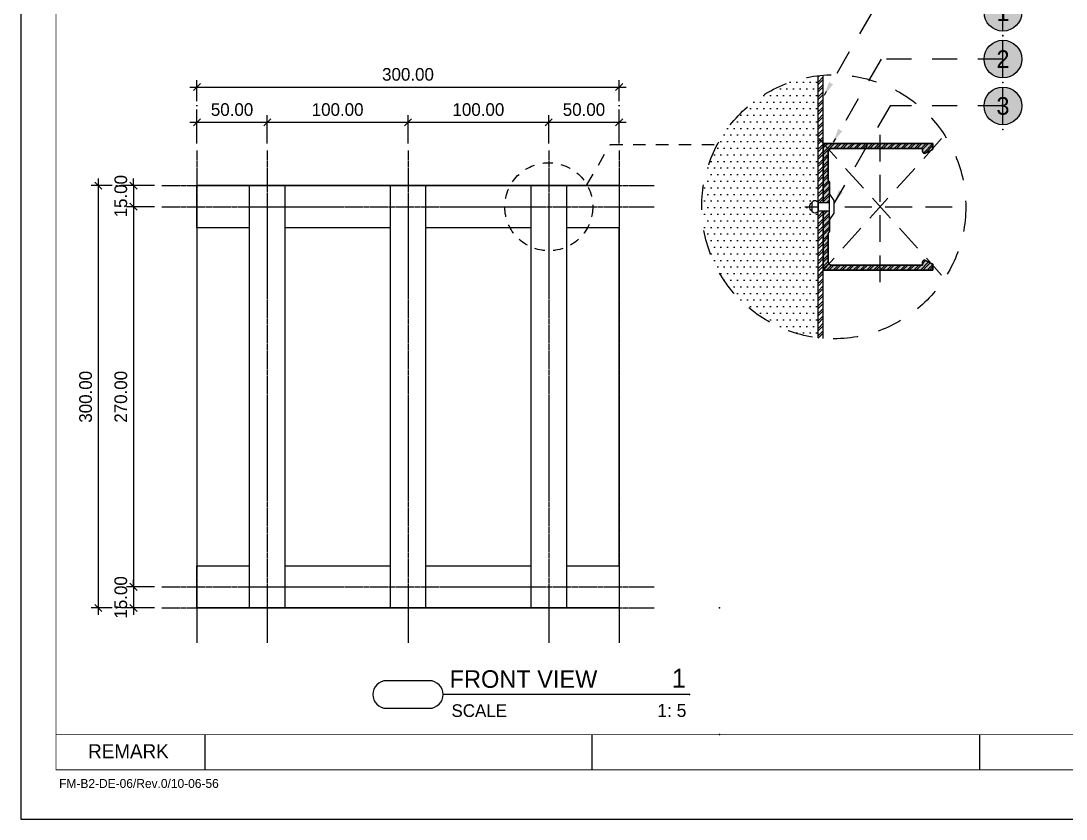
# Model space of a CAD drawing. Header units: millimetres. Extents: x -244126 to 368105, y -173968 to 259060.
# Drawn here: x -2614 to -1872, y 36859 to 37426 of the extents above; entities that cross this region are included whole.
import ezdxf
from ezdxf.enums import TextEntityAlignment as Align

# ---------------------------------------------------------------- set-up
doc = ezdxf.new("R2010")
doc.units = ezdxf.units.MM
doc.header["$MEASUREMENT"] = 0
for name, pattern in [('005_GG_TA_LINE', [13.75, 5, -1.25, 1.25, -1.25, 5]), ('ACAD_ISO04W100', [30, 24, -3, 0, -3]), ('BORDER2', [22.225, 6.35, -3.175, 6.35, -3.175, 0, -3.175]), ('CENTER', [2, 1.25, -0.25, 0.25, -0.25]), ('HIDDEN', [9.525, 6.35, -3.175]), ('TA_GL_000.00010', [0.000275, 0.0001, -2.5e-05, 2.5e-05, -2.5e-05, 0.0001]), ('TA_HL_001.00', [6.5, 3.55, -2.95]), ('TA_HL_002.00', [13, 7.1, -5.9]), ('TA_HL_003.00000', [19.5, 10.65, -8.85]), ('TA_HL_005.00000', [32.5, 17.75, -14.75])]:
    doc.linetypes.add(name, pattern=pattern)
for name, color, linetype in [('000 - D I M', 6, 'Continuous'), ('000 - GRID', 8, 'CENTER'), ('000 - H A T C H', 8, 'Continuous'), ('000 - H I D D E N', 7, 'Continuous'), ('000 - L I N E 0.1', 1, 'Continuous'), ('000 - SYMBOL CON', 1, 'Continuous'), ('000 - T E X T', 4, 'Continuous'), ('000 - TITLEBLOCK', 4, 'Continuous'), ('000 - WIPEOUT', 250, 'Continuous'), ('001 - ASCESSORIES', 1, 'Continuous'), ('002 - STRUCTURAL STEEL', 4, 'Continuous'), ('A04_TUBE SERIES', 7, 'Continuous')]:
    doc.layers.add(name, color=color, linetype=linetype)
doc.styles.add('BROWALLIA', font='BrowalliaUPC.ttf')
doc.styles.add('century gothic111111', font='CordiaUPC.ttf')
doc.styles.add('Cetury Gothic', font='GOTHIC.TTF')
doc.styles.add('CORDIA', font='cordia.shx')
doc.styles.add('MtXpl_BrowalliaUPC', font='BrowalliaUPC.ttf')
doc.styles.add('TA', font='Cordia New.ttf', dxfattribs={"height": 4.5})
doc.dimstyles.new('DIM E-E', dxfattribs={"dimscale": 2, "dimtxt": 0.18, "dimasz": 0.1, "dimexe": 0.1, "dimexo": 0.1, "dimgap": 0.09, "dimtad": 1, "dimtoh": 1, "dimzin": 0, "dimdsep": 46, "dimtxsty": 'CORDIA', "dimblk": 'OBLIQUE', "dimcen": 0.1, "dimdle": 0.1, "dimclrd": 40, "dimclre": 140, "dimclrt": 3, "dimadec": 0, "dimazin": 0, "dimtfac": 1, "dimtix": 1, "dimtmove": 2, "dimatfit": 3, "dimfxl": 1, "dimtolj": 1, "dimtzin": 0, "dimarcsym": 0})

# ---------------------------------------------------------------- blocks, each defined once
blk = doc.blocks.new('*U548')
at = {"color": 3}
blk.add_point((0, -300), dxfattribs=at)
at = {"layer": '000 - GRID', "color": 0, "linetype": 'ByBlock'}
blk.add_line((0, 25), (0, -325), dxfattribs=at)
at = {"layer": '000 - GRID', "color": 0}
blk.add_point((0, 0), dxfattribs=at)
at = {"style": 'TA', "flags": 1}
blk.add_attdef('LOCATION', (6, 6), '', height=4.5, dxfattribs=at)
blk = doc.blocks.new('*U746')
at = {"color": 0}
blk.add_wipeout([(-150, 15), (150, 15), (150, -15), (-150, -15)], dxfattribs=at).dxf.layer = '000 - WIPEOUT'
at = {"layer": '002 - STRUCTURAL STEEL', "color": 0, "linetype": 'ByBlock'}
blk.add_lwpolyline([(-150, 15), (150, 15), (150, -15), (-150, -15)], close=True, dxfattribs=at)
blk = doc.blocks.new('*U970')
at = {"color": 0}
blk.add_wipeout([(-12.5, 300), (12.5, 300), (12.5, 0), (-12.5, 0)], dxfattribs=at).dxf.layer = '000 - WIPEOUT'
at = {"layer": '002 - STRUCTURAL STEEL', "color": 0, "linetype": 'ByBlock'}
blk.add_lwpolyline([(-12.5, 300), (12.5, 300), (12.5, 0), (-12.5, 0)], close=True, dxfattribs=at)
blk = doc.blocks.new('_Oblique')
at = {"color": 0, "linetype": 'ByBlock', "lineweight": -2}
blk.add_line((-0.5, -0.5), (0.5, 0.5), dxfattribs=at)
blk = doc.blocks.new('*D1975')
at = {"layer": '000 - D I M', "color": 140, "linetype": 'ACAD_ISO04W100', "lineweight": -2, "transparency": 16777216}
for p, q in [((-2489.08, 37339.28), (-2489.08, 37359.28)), ((-2439.08, 37339.28), (-2439.08, 37359.28))]:
    blk.add_line(p, q, dxfattribs=at)
at = {"layer": '000 - D I M', "color": 40, "lineweight": -2, "transparency": 16777216}
blk.add_line((-2494.08, 37354.28), (-2434.08, 37354.28), dxfattribs=at)
at = {"layer": 'Defpoints', "color": 0, "transparency": 16777216}
for p in [(-2439.08, 37354.28), (-2489.08, 37334.28), (-2439.08, 37334.28)]:
    blk.add_point(p, dxfattribs=at)
at = {"layer": '000 - D I M', "color": 40, "lineweight": -2, "transparency": 16777216, "xscale": 5, "yscale": 5, "zscale": 5, "rotation": 180}
blk.add_blockref('_Oblique', (-2489.08, 37354.28), dxfattribs=at)
at = {"layer": '000 - D I M', "color": 40, "lineweight": -2, "transparency": 16777216, "xscale": 5, "yscale": 5, "zscale": 5}
blk.add_blockref('_Oblique', (-2439.08, 37354.28), dxfattribs=at)
at = {"layer": '000 - D I M', "color": 3, "transparency": 16777216, "insert": (-2464.08, 37363.28), "char_height": 9, "attachment_point": 5, "style": 'CORDIA'}
blk.add_mtext('\\A1;50.00', dxfattribs=at)
blk = doc.blocks.new('*D1976')
at = {"layer": '000 - D I M', "color": 140, "linetype": 'ACAD_ISO04W100', "lineweight": -2, "transparency": 16777216}
for p, q in [((-2439.08, 37339.28), (-2439.08, 37359.28)), ((-2339.08, 37339.28), (-2339.08, 37359.28))]:
    blk.add_line(p, q, dxfattribs=at)
at = {"layer": '000 - D I M', "color": 40, "lineweight": -2, "transparency": 16777216}
blk.add_line((-2444.08, 37354.28), (-2334.08, 37354.28), dxfattribs=at)
at = {"layer": 'Defpoints', "color": 0, "transparency": 16777216}
for p in [(-2339.08, 37354.28), (-2439.08, 37334.28), (-2339.08, 37334.28)]:
    blk.add_point(p, dxfattribs=at)
at = {"layer": '000 - D I M', "color": 40, "lineweight": -2, "transparency": 16777216, "xscale": 5, "yscale": 5, "zscale": 5, "rotation": 180}
blk.add_blockref('_Oblique', (-2439.08, 37354.28), dxfattribs=at)
at = {"layer": '000 - D I M', "color": 40, "lineweight": -2, "transparency": 16777216, "xscale": 5, "yscale": 5, "zscale": 5}
blk.add_blockref('_Oblique', (-2339.08, 37354.28), dxfattribs=at)
at = {"layer": '000 - D I M', "color": 3, "transparency": 16777216, "insert": (-2389.08, 37363.28), "char_height": 9, "attachment_point": 5, "style": 'CORDIA'}
blk.add_mtext('\\A1;100.00', dxfattribs=at)
blk = doc.blocks.new('*D1977')
at = {"layer": '000 - D I M', "color": 140, "linetype": 'ACAD_ISO04W100', "lineweight": -2, "transparency": 16777216}
for p, q in [((-2339.08, 37339.28), (-2339.08, 37359.28)), ((-2239.08, 37339.28), (-2239.08, 37359.28))]:
    blk.add_line(p, q, dxfattribs=at)
at = {"layer": '000 - D I M', "color": 40, "lineweight": -2, "transparency": 16777216}
blk.add_line((-2344.08, 37354.28), (-2234.08, 37354.28), dxfattribs=at)
at = {"layer": 'Defpoints', "color": 0, "transparency": 16777216}
for p in [(-2239.08, 37354.28), (-2339.08, 37334.28), (-2239.08, 37334.28)]:
    blk.add_point(p, dxfattribs=at)
at = {"layer": '000 - D I M', "color": 40, "lineweight": -2, "transparency": 16777216, "xscale": 5, "yscale": 5, "zscale": 5, "rotation": 180}
blk.add_blockref('_Oblique', (-2339.08, 37354.28), dxfattribs=at)
at = {"layer": '000 - D I M', "color": 40, "lineweight": -2, "transparency": 16777216, "xscale": 5, "yscale": 5, "zscale": 5}
blk.add_blockref('_Oblique', (-2239.08, 37354.28), dxfattribs=at)
at = {"layer": '000 - D I M', "color": 3, "transparency": 16777216, "insert": (-2289.08, 37363.28), "char_height": 9, "attachment_point": 5, "style": 'CORDIA'}
blk.add_mtext('\\A1;100.00', dxfattribs=at)
blk = doc.blocks.new('*D1978')
at = {"layer": '000 - D I M', "color": 140, "linetype": 'ACAD_ISO04W100', "lineweight": -2, "transparency": 16777216}
for p, q in [((-2239.08, 37339.28), (-2239.08, 37359.28)), ((-2189.08, 37339.28), (-2189.08, 37359.28))]:
    blk.add_line(p, q, dxfattribs=at)
at = {"layer": '000 - D I M', "color": 40, "lineweight": -2, "transparency": 16777216}
blk.add_line((-2244.08, 37354.28), (-2184.08, 37354.28), dxfattribs=at)
at = {"layer": 'Defpoints', "color": 0, "transparency": 16777216}
for p in [(-2189.08, 37354.28), (-2239.08, 37334.28), (-2189.08, 37334.28)]:
    blk.add_point(p, dxfattribs=at)
at = {"layer": '000 - D I M', "color": 40, "lineweight": -2, "transparency": 16777216, "xscale": 5, "yscale": 5, "zscale": 5, "rotation": 180}
blk.add_blockref('_Oblique', (-2239.08, 37354.28), dxfattribs=at)
at = {"layer": '000 - D I M', "color": 40, "lineweight": -2, "transparency": 16777216, "xscale": 5, "yscale": 5, "zscale": 5}
blk.add_blockref('_Oblique', (-2189.08, 37354.28), dxfattribs=at)
at = {"layer": '000 - D I M', "color": 3, "transparency": 16777216, "insert": (-2214.08, 37363.28), "char_height": 9, "attachment_point": 5, "style": 'CORDIA'}
blk.add_mtext('\\A1;50.00', dxfattribs=at)
blk = doc.blocks.new('*D1979')
at = {"layer": '000 - D I M', "color": 40, "lineweight": -2, "transparency": 16777216}
for p, q in [((-2534.08, 37309.28), (-2534.08, 37314.28)), ((-2534.08, 37309.28), (-2534.08, 37294.28)), ((-2534.08, 37294.28), (-2534.08, 37289.28))]:
    blk.add_line(p, q, dxfattribs=at)
at = {"layer": '000 - D I M', "color": 140, "linetype": 'ACAD_ISO04W100', "lineweight": -2, "transparency": 16777216}
for p, q in [((-2519.08, 37309.28), (-2539.08, 37309.28)), ((-2519.08, 37294.28), (-2539.08, 37294.28))]:
    blk.add_line(p, q, dxfattribs=at)
at = {"layer": 'Defpoints', "color": 0, "transparency": 16777216}
for p in [(-2514.08, 37309.28), (-2534.08, 37294.28), (-2514.08, 37294.28)]:
    blk.add_point(p, dxfattribs=at)
at = {"layer": '000 - D I M', "color": 40, "lineweight": -2, "transparency": 16777216, "xscale": 5, "yscale": 5, "zscale": 5}
for p, rotation in [((-2534.08, 37309.28), 270), ((-2534.08, 37294.28), 90)]:
    blk.add_blockref('_Oblique', p, dxfattribs=dict(at, rotation=rotation))
at = {"layer": '000 - D I M', "color": 3, "transparency": 16777216, "insert": (-2543.08, 37301.78), "char_height": 9, "attachment_point": 5, "rotation": 90, "style": 'CORDIA'}
blk.add_mtext('\\A1;15.00', dxfattribs=at)
blk = doc.blocks.new('*D1980')
at = {"layer": '000 - D I M', "color": 40, "lineweight": -2, "transparency": 16777216}
blk.add_line((-2534.08, 37299.28), (-2534.08, 37019.28), dxfattribs=at)
at = {"layer": '000 - D I M', "color": 140, "linetype": 'ACAD_ISO04W100', "lineweight": -2, "transparency": 16777216}
for p, q in [((-2519.08, 37294.28), (-2539.08, 37294.28)), ((-2519.08, 37024.28), (-2539.08, 37024.28))]:
    blk.add_line(p, q, dxfattribs=at)
at = {"layer": 'Defpoints', "color": 0, "transparency": 16777216}
for p in [(-2514.08, 37294.28), (-2534.08, 37024.28), (-2514.08, 37024.28)]:
    blk.add_point(p, dxfattribs=at)
at = {"layer": '000 - D I M', "color": 40, "lineweight": -2, "transparency": 16777216, "xscale": 5, "yscale": 5, "zscale": 5}
for p, rotation in [((-2534.08, 37294.28), 90), ((-2534.08, 37024.28), 270)]:
    blk.add_blockref('_Oblique', p, dxfattribs=dict(at, rotation=rotation))
at = {"layer": '000 - D I M', "color": 3, "transparency": 16777216, "insert": (-2543.08, 37159.28), "char_height": 9, "attachment_point": 5, "rotation": 90, "style": 'CORDIA'}
blk.add_mtext('\\A1;270.00', dxfattribs=at)
blk = doc.blocks.new('*D1981')
at = {"layer": '000 - D I M', "color": 40, "lineweight": -2, "transparency": 16777216}
for p, q in [((-2534.08, 37024.28), (-2534.08, 37029.28)), ((-2534.08, 37024.28), (-2534.08, 37009.28)), ((-2534.08, 37009.28), (-2534.08, 37004.28))]:
    blk.add_line(p, q, dxfattribs=at)
at = {"layer": '000 - D I M', "color": 140, "linetype": 'ACAD_ISO04W100', "lineweight": -2, "transparency": 16777216}
for p, q in [((-2519.08, 37024.28), (-2539.08, 37024.28)), ((-2519.08, 37009.28), (-2539.08, 37009.28))]:
    blk.add_line(p, q, dxfattribs=at)
at = {"layer": 'Defpoints', "color": 0, "transparency": 16777216}
for p in [(-2514.08, 37024.28), (-2534.08, 37009.28), (-2514.08, 37009.28)]:
    blk.add_point(p, dxfattribs=at)
at = {"layer": '000 - D I M', "color": 40, "lineweight": -2, "transparency": 16777216, "xscale": 5, "yscale": 5, "zscale": 5}
for p, rotation in [((-2534.08, 37024.28), 270), ((-2534.08, 37009.28), 90)]:
    blk.add_blockref('_Oblique', p, dxfattribs=dict(at, rotation=rotation))
at = {"layer": '000 - D I M', "color": 3, "transparency": 16777216, "insert": (-2543.08, 37016.78), "char_height": 9, "attachment_point": 5, "rotation": 90, "style": 'CORDIA'}
blk.add_mtext('\\A1;15.00', dxfattribs=at)
blk = doc.blocks.new('*D1982')
at = {"layer": '000 - D I M', "color": 40, "lineweight": -2, "transparency": 16777216}
blk.add_line((-2494.08, 37379.28), (-2184.08, 37379.28), dxfattribs=at)
at = {"layer": '000 - D I M', "color": 140, "linetype": 'ACAD_ISO04W100', "lineweight": -2, "transparency": 16777216}
for p, q in [((-2489.08, 37339.28), (-2489.08, 37384.28)), ((-2189.08, 37339.28), (-2189.08, 37384.28))]:
    blk.add_line(p, q, dxfattribs=at)
at = {"layer": 'Defpoints', "color": 0, "transparency": 16777216}
for p in [(-2189.08, 37379.28), (-2489.08, 37334.28), (-2189.08, 37334.28)]:
    blk.add_point(p, dxfattribs=at)
at = {"layer": '000 - D I M', "color": 40, "lineweight": -2, "transparency": 16777216, "xscale": 5, "yscale": 5, "zscale": 5, "rotation": 180}
blk.add_blockref('_Oblique', (-2489.08, 37379.28), dxfattribs=at)
at = {"layer": '000 - D I M', "color": 40, "lineweight": -2, "transparency": 16777216, "xscale": 5, "yscale": 5, "zscale": 5}
blk.add_blockref('_Oblique', (-2189.08, 37379.28), dxfattribs=at)
at = {"layer": '000 - D I M', "color": 3, "transparency": 16777216, "insert": (-2339.08, 37388.28), "char_height": 9, "attachment_point": 5, "style": 'CORDIA'}
blk.add_mtext('\\A1;300.00', dxfattribs=at)
blk = doc.blocks.new('*D1983')
at = {"layer": '000 - D I M', "color": 40, "lineweight": -2, "transparency": 16777216}
blk.add_line((-2559.08, 37314.28), (-2559.08, 37004.28), dxfattribs=at)
at = {"layer": '000 - D I M', "color": 140, "linetype": 'ACAD_ISO04W100', "lineweight": -2, "transparency": 16777216}
for p, q in [((-2519.08, 37309.28), (-2564.08, 37309.28)), ((-2519.08, 37009.28), (-2564.08, 37009.28))]:
    blk.add_line(p, q, dxfattribs=at)
at = {"layer": 'Defpoints', "color": 0, "transparency": 16777216}
for p in [(-2514.08, 37309.28), (-2559.08, 37009.28), (-2514.08, 37009.28)]:
    blk.add_point(p, dxfattribs=at)
at = {"layer": '000 - D I M', "color": 40, "lineweight": -2, "transparency": 16777216, "xscale": 5, "yscale": 5, "zscale": 5}
for p, rotation in [((-2559.08, 37309.28), 90), ((-2559.08, 37009.28), 270)]:
    blk.add_blockref('_Oblique', p, dxfattribs=dict(at, rotation=rotation))
at = {"layer": '000 - D I M', "color": 3, "transparency": 16777216, "insert": (-2568.08, 37159.28), "char_height": 9, "attachment_point": 5, "rotation": 90, "style": 'CORDIA'}
blk.add_mtext('\\A1;300.00', dxfattribs=at)
blk = doc.blocks.new('A$Cfd196da9')
at = {"color": 0, "linetype": 'ByBlock', "const_width": 0.1}
blk.add_lwpolyline([(-143.5, -98), (96.5, -98), (96.5, 99), (-143.5, 99)], close=True, dxfattribs=at)
blk = doc.blocks.new('*U1674')
at = {"linetype": '005_GG_TA_LINE'}
blk.add_point((125, 150), dxfattribs=at)
at = {"layer": '000 - L I N E 0.1', "color": 21, "linetype": 'Continuous'}
blk.add_lwpolyline([(0, 35.6), (0, 0), (35.6, 0)], dxfattribs=at)
at = {"layer": '000 - T E X T', "color": 3}
for p, q in [((130.74, 60), (130.74, 35)), ((405.94, 35), (405.94, 60)), ((681.14, 35), (681.14, 60))]:
    blk.add_line(p, q, dxfattribs=at)
at = {"layer": '000 - T E X T', "color": 3, "const_width": 0.5}
blk.add_lwpolyline([(25, 60), (1225, 60)], dxfattribs=at)
at = {"layer": '000 - TITLEBLOCK', "color": 250}
blk.add_lwpolyline([(0, 0), (1485, 0), (1485, 1050), (0, 1050)], close=True, dxfattribs=at)
at = {"layer": '000 - T E X T', "color": 3, "xscale": 5, "yscale": 5, "zscale": 5}
blk.add_blockref('A$Cfd196da9', (742.5, 525), dxfattribs=at)
at = {"color": 4, "insert": (47.79, 53.2), "char_height": 10, "width": 570.6175, "attachment_point": 1, "style": 'BROWALLIA'}
blk.add_mtext('{\\fCentury Gothic|b0|i0|c0|p34;REMARK}', dxfattribs=at)
at = {"color": 4, "style": 'TA'}
blk.add_attdef('PAPER_SIZE', text='', height=6.25, dxfattribs=at).set_placement((1421.5, 24.94), align=Align.MIDDLE_RIGHT)
blk.add_attdef('SCALE_SIZE', text='', height=6.25, dxfattribs=at).set_placement((1433.78, 25.07), align=Align.MIDDLE_LEFT)
at = {"layer": '000 - H A T C H', "color": 4, "insert": (27.18, 28.49), "char_height": 6.3569, "attachment_point": 1, "style": 'century gothic111111'}
blk.add_mtext('FM-B2-DE-06/Rev.0/10-06-56', dxfattribs=at)
at = {"layer": '000 - T E X T', "color": 250, "style": 'TA'}
for tag, height, p in [('SUPERLINK', 5, (43.16, 1039.41)), ('NAMEFILE', 5, (43.16, 1029.41)), ('SC', 100, (8.41, 938.03))]:
    blk.add_attdef(tag, text='', height=height, dxfattribs=at).set_placement(p, align=Align.MIDDLE_LEFT)
at = {"layer": '000 - T E X T', "color": 4, "style": 'TA'}
for tag, height, p in [('NAME_JOB_1', 5, (1309.16, 845.63)), ('NAME_JOB_2', 5, (1309.16, 834.72)), ('NAME_PROJECT_1', 7.5, (1234.52, 797.42)), ('NAME_PROJECT_2', 7.5, (1234.52, 778.92)), ('NAME_PROJECT_3', 7.5, (1234.52, 760.42)), ('CODE_VALUE_1', 4.75, (1302.87, 722.8)), ('CODE_VALUE_2', 4.75, (1302.87, 707.8)), ('PART_NAME_VALUE_1', 4.75, (1302.87, 689.69)), ('PART_NAME_VALUE_2', 4.75, (1302.87, 674.69)), ('PART_NAME_VALUE_3', 4.75, (1302.87, 659.69)), ('MATTERIAL_VALUE_1', 9, (1304.89, 642.26)), ('SPEC_VALUE', 9, (1304.89, 621.71)), ('THICKNESS_VALUE', 9, (1304.89, 601.32)), ('COATING_VALUE_1', 9, (1304.89, 581.25)), ('COATING_VALUE_2', 9, (1304.89, 561.18)), ('NAME_TITLE_1', 6, (1236.27, 194.04)), ('NAME_TITLE_2', 6, (1236.27, 177.39)), ('NAME_TITLE_3', 6, (1236.27, 160.74)), ('DRAWING_NO1', 6, (1236.53, 82.29)), ('DRAWING_NO2', 6, (1236.53, 62.29))]:
    blk.add_attdef(tag, text='', height=height, dxfattribs=at).set_placement(p, align=Align.MIDDLE_LEFT)
for tag, p in [('NAME_DAFT', (1383.53, 340.54)), ('NAME_CHECKED', (1383.53, 306.49)), ('NAME_DESIGNER', (1383.53, 273.03)), ('NAME_DESIGN_MGR', (1383.53, 237.79))]:
    blk.add_attdef(tag, text='', height=9, dxfattribs=at).set_placement(p, align=Align.MIDDLE_CENTER)
for tag, p, height in [('REV', (1383.82, 125.62), 9.38), ('NAME_REMARK', (138.21, 43.26), 10)]:
    blk.add_attdef(tag, p, '', height=height, dxfattribs=at)
at = {"layer": '000 - T E X T', "color": 4, "style": 'Cetury Gothic'}
for tag, p in [('SHEET_NO.', (1403.95, 84.99)), ('TOTAL_SHEET_NO.', (1402.41, 44.1))]:
    blk.add_attdef(tag, text='', height=9, dxfattribs=at).set_placement(p, align=Align.CENTER)
blk = doc.blocks.new('*U982')
at = {"layer": '000 - H A T C H', "linetype": '005_GG_TA_LINE'}
h = blk.add_hatch(color=250, dxfattribs=at)
h.dxf.hatch_style = 1
h.paths.add_polyline_path([(-13.5, -15), (12.5, -15), (12.5, -13.78, 0.284155), (12.33, -13.51), (10.69, -12.69, 0.535185), (10, -13.15), (10, -13.8), (-11.5, -13.8, -0.414214), (-12.3, -13), (-12.3, -6.3, -0.267949), (-12.15, -6.04, 0.267949), (-12, -5.78), (-12, 5), (-12, 5.78, 0.267949), (-12.15, 6.04, -0.267949), (-12.3, 6.3), (-12.3, 13, -0.414214), (-11.5, 13.8), (10, 13.8), (10, 13.15, 0.580134), (10.75, 12.72), (12.33, 13.51, 0.284155), (12.5, 13.78), (12.5, 15), (-13.5, 15)])
at = {"layer": '000 - H I D D E N'}
h = blk.add_hatch(dxfattribs=at)
h.set_pattern_fill('ANSI32', color=8, scale=3)
h.paths.add_polyline_path([(-13.5, -15), (12.5, -15), (12.5, -13.78, 0.284155), (12.33, -13.51), (10.69, -12.69, 0.535185), (10, -13.15), (10, -13.8), (-11.5, -13.8, -0.414214), (-12.3, -13), (-12.3, -6.3, -0.267949), (-12.15, -6.04, 0.267949), (-12, -5.78), (-12, 5), (-12, 5.78, 0.267949), (-12.15, 6.04, -0.267949), (-12.3, 6.3), (-12.3, 13, -0.414214), (-11.5, 13.8), (10, 13.8), (10, 13.15, 0.535185), (10.69, 12.69), (12.33, 13.51, 0.284155), (12.5, 13.78), (12.5, 15), (-13.5, 15)])
at = {"color": 3}
blk.add_lwpolyline([(-13.5, -15), (12.5, -15), (12.5, -13.78, 0.284155), (12.33, -13.51), (10.69, -12.69, 0.535185), (10, -13.15), (10, -13.8), (-11.5, -13.8, -0.414214), (-12.3, -13), (-12.3, -6.3, -0.267949), (-12.15, -6.04, 0.267949), (-12, -5.78), (-12, 5), (-12, 5.78, 0.267949), (-12.15, 6.04, -0.267949), (-12.3, 6.3), (-12.3, 13, -0.414214), (-11.5, 13.8), (10, 13.8), (10, 13.15, 0.580134), (10.75, 12.72), (12.33, 13.51, 0.284155), (12.5, 13.78), (12.5, 15), (-13.5, 15), (-13.5, -15)], format="xyb", close=True, dxfattribs=at)
blk.add_point((0, 0))
at = {"layer": '000 - H I D D E N', "color": 8, "linetype": 'HIDDEN'}
for p, q in [((0, -17.86), (0, 17.86)), ((14.55, 16.17), (-14.55, -16.17)), ((-14.55, 16.17), (14.55, -16.17)), ((-17.86, 0), (17.86, 0))]:
    blk.add_line(p, q, dxfattribs=at)
at = {"layer": '001 - ASCESSORIES', "color": 0}
blk.add_lwpolyline([(-12, 5), (-12, -5.78, -0.267949), (-12.15, -6.04, 0.267949), (-12.3, -6.3), (-12.3, -13, 0.414214), (-11.5, -13.8), (10, -13.8), (10, -13.15, -0.535185), (10.69, -12.69), (12.33, -13.51, -0.284155), (12.5, -13.78), (12.5, -15), (-13.5, -15), (-13.5, 15), (12.5, 15), (12.5, 13.78, -0.284155), (12.33, 13.51), (10.69, 12.69, -0.535185), (10, 13.15), (10, 13.8), (-11.5, 13.8, 0.414214), (-12.3, 13), (-12.3, 6.3, 0.267949), (-12.15, 6.04, -0.267949), (-12, 5.78), (-12, 0.3)], format="xyb", dxfattribs=at)
at = {"layer": '001 - ASCESSORIES', "color": 0, "linetype": '005_GG_TA_LINE'}
blk.add_lwpolyline([(-13.5, -15), (12.5, -15), (12.5, -13.78, 0.284155), (12.33, -13.51), (10.69, -12.69, 0.535185), (10, -13.15), (10, -13.8), (-11.5, -13.8, -0.414214), (-12.3, -13), (-12.3, -6.3, -0.267949), (-12.15, -6.04, 0.267949), (-12, -5.78), (-12, 5), (-12, 5.78, 0.267949), (-12.15, 6.04, -0.267949), (-12.3, 6.3), (-12.3, 13, -0.414214), (-11.5, 13.8), (10, 13.8), (10, 13.15, 0.535185), (10.69, 12.69), (12.33, 13.51, 0.284155), (12.5, 13.78), (12.5, 15), (-13.5, 15), (-13.5, -15)], format="xyb", close=True, dxfattribs=at)
blk = doc.blocks.new('000 - ARROW FOR SYMBOL')
at = {"layer": '000 - SYMBOL CON', "color": 0, "linetype": 'HIDDEN'}
blk.add_solid([(1.29, 1.57), (0, 0), (0.71, 1.9)], dxfattribs=at)
blk = doc.blocks.new('*U987')
h = blk.add_hatch(color=250)
h.dxf.hatch_style = 1
edge = h.paths.add_edge_path()
edge.add_arc((0, 0), 2.68, 0, 360)
for p in [(0, 3.33), (0, -3.33)]:
    blk.add_point(p)
at = {"layer": '000 - SYMBOL CON', "color": 0, "linetype": 'ByBlock'}
for points in [[(0, 0), (-18.6, 0), (-25.42, -11.81)], [(-18.6, 0), (-18.6, 0), (-25.42, -11.81)]]:
    blk.add_lwpolyline(points, dxfattribs=at)
at = {"layer": '000 - SYMBOL CON', "color": 2}
blk.add_circle((0, 0), 2.68, dxfattribs=at)
at = {"layer": 'Defpoints', "color": 250}
blk.add_line((0, -2.68), (0, 2.68), dxfattribs=at)
at = {"layer": '000 - SYMBOL CON', "color": 0}
blk.add_blockref('000 - ARROW FOR SYMBOL', (-25.42, -11.81), dxfattribs=at)
blk.add_blockref('000 - ARROW FOR SYMBOL', (-25.42, -11.81), dxfattribs=at)
at = {"layer": '000 - T E X T', "style": 'BROWALLIA'}
blk.add_attdef('NO.CODE', text='', height=2.5, dxfattribs=at).set_placement((0, 0), align=Align.MIDDLE_CENTER)
blk = doc.blocks.new('*U992')
h = blk.add_hatch(color=250)
h.dxf.hatch_style = 1
edge = h.paths.add_edge_path()
edge.add_arc((0, 0), 2.68, 0, 360)
for p in [(0, 3.33), (0, -3.33)]:
    blk.add_point(p)
at = {"layer": '000 - SYMBOL CON', "color": 0, "linetype": 'ByBlock'}
for points in [[(0, 0), (-17.31, 0), (-24.12, -11.81)], [(-17.31, 0), (-17.31, 0), (-24.12, -11.81)]]:
    blk.add_lwpolyline(points, dxfattribs=at)
at = {"layer": '000 - SYMBOL CON', "color": 2}
blk.add_circle((0, 0), 2.68, dxfattribs=at)
at = {"layer": 'Defpoints', "color": 250}
blk.add_line((0, -2.68), (0, 2.68), dxfattribs=at)
at = {"layer": '000 - SYMBOL CON', "color": 0}
blk.add_blockref('000 - ARROW FOR SYMBOL', (-24.12, -11.81), dxfattribs=at)
blk.add_blockref('000 - ARROW FOR SYMBOL', (-24.12, -11.81), dxfattribs=at)
at = {"layer": '000 - T E X T', "style": 'BROWALLIA'}
blk.add_attdef('NO.CODE', text='', height=2.5, dxfattribs=at).set_placement((0, 0), align=Align.MIDDLE_CENTER)
blk = doc.blocks.new('*U983')
at = {"color": 0}
blk.add_wipeout([(-0.001, -0.0015), (-0.001, 0.0015), (0, 0.003), (0, -0.003)], dxfattribs=at).dxf.layer = '000 - WIPEOUT'
blk.add_wipeout([(0.0027, 0.001), (0.0027, -0.001), (0, -0.001), (0, 0.001)]).dxf.layer = '000 - WIPEOUT'
at = {"layer": '001 - ASCESSORIES', "color": 0}
for p, q in [((0.0027, 0.001), (0, 0.001)), ((0.0027, -0.001), (0, -0.001))]:
    blk.add_line(p, q, dxfattribs=at)
blk.add_lwpolyline([(-0.001, -0.0015), (-0.001, 0.0015), (0, 0.003), (0, -0.003)], close=True, dxfattribs=at)
blk.add_lwpolyline([(0.0042, -0.001), (0.0042, 0.001, -0.5), (0.0042, -0.001, -0.666667), (0.0027, -0.001), (0.0027, 0.001, -0.666667), (0.0042, 0.001)], format="xyb", dxfattribs=at)
blk = doc.blocks.new('*U993')
h = blk.add_hatch(color=250)
h.dxf.hatch_style = 1
edge = h.paths.add_edge_path()
edge.add_arc((0, 0), 2.68, 0, 360)
for p in [(0, 3.33), (0, -3.33)]:
    blk.add_point(p)
at = {"layer": '000 - SYMBOL CON', "color": 0, "linetype": 'ByBlock'}
for points in [[(0, 0), (-16.03, 0), (-24.03, -13.86)], [(-16.03, 0), (-16.03, 0), (-24.03, -13.86)]]:
    blk.add_lwpolyline(points, dxfattribs=at)
at = {"layer": '000 - SYMBOL CON', "color": 2}
blk.add_circle((0, 0), 2.68, dxfattribs=at)
at = {"layer": 'Defpoints', "color": 250}
blk.add_line((0, -2.68), (0, 2.68), dxfattribs=at)
at = {"layer": '000 - SYMBOL CON', "color": 0}
blk.add_blockref('000 - ARROW FOR SYMBOL', (-24.03, -13.86), dxfattribs=at)
blk.add_blockref('000 - ARROW FOR SYMBOL', (-24.03, -13.86), dxfattribs=at)
at = {"layer": '000 - T E X T', "style": 'BROWALLIA'}
blk.add_attdef('NO.CODE', text='', height=2.5, dxfattribs=at).set_placement((0, 0), align=Align.MIDDLE_CENTER)
blk = doc.blocks.new('*U864')
at = {"color": 4}
blk.add_line((-4.26, 5.7), (-39.26, 5.7), dxfattribs=at)
at = {"linetype": 'TA_GL_000.00010'}
blk.add_point((0, 18), dxfattribs=at)
for p in [(-4.26, 5.7), (0, 0)]:
    blk.add_point(p)
at = {"layer": '000 - SYMBOL CON', "color": 0, "linetype": 'ByBlock'}
blk.add_lwpolyline([(-47.3, 7.66, 0.414214), (-49.26, 5.7, 0.414214), (-47.3, 3.74), (-41.22, 3.74, 0.414214), (-39.26, 5.7, 0.414214), (-41.22, 7.66)], format="xyb", close=True, dxfattribs=at)
at = {"color": 4, "linetype": 'BORDER2', "style": 'Cetury Gothic'}
blk.add_text('SCALE', height=1.8, dxfattribs=at).set_placement((-38.07, 2.51))
at = {"color": 0, "style": 'TA'}
for tag, p in [('HEADING2', (-38.33, 10.65)), ('HEADING', (-38.33, 6.65))]:
    blk.add_attdef(tag, p, '', height=2.5, dxfattribs=at)
for tag, height, p in [('LO', 2.7, (-4.76, 6.65)), ('SC', 1.85, (-4.7, 2.51))]:
    blk.add_attdef(tag, text='', height=height, dxfattribs=at).set_placement(p, align=Align.RIGHT)
at = {"layer": '000 - T E X T', "color": 0, "style": 'MtXpl_BrowalliaUPC'}
blk.add_attdef('NO.CODE', text='', height=2, dxfattribs=at).set_placement((-44.26, 5.7), align=Align.MIDDLE_CENTER)

msp = doc.modelspace()

# ---------------------------------------------------------------- hatches: boundary and pattern name
at = {"layer": '000 - H A T C H'}
h = msp.add_hatch(dxfattribs=at)
h.set_pattern_fill('DOTS', color=8, scale=75)
h.set_pattern_definition([(0, (10445.7474, -74756.303), (2.34375, 4.6875), [0, -4.6875])])
h.paths.add_polyline_path([(-2047.73887, 37387.39782, 0.379875129), (-2130.41532, 37294.28063, 0.379875129), (-2047.73887, 37201.16343), (-2047.73887, 37291.28063, -0.666666669), (-2052.23887, 37291.28063, -0.5), (-2052.23887, 37297.28063, -0.666666668), (-2047.73887, 37297.28063)])
h = msp.add_hatch(dxfattribs=at)
h.set_pattern_fill('ANSI32', color=8, scale=10)
h.set_pattern_definition([(45, (2120.7228, 0), (-2.65165043, 2.65165043), []), (45, (2122.4905, 0), (-2.65165043, 2.65165043), [])])
h.paths.add_polyline_path([(-2047.73887, 37387.39782), (-2044.13887, 37387.39782), (-2044.13887, 37200.80457), (-2047.73887, 37200.80457)])

# ---------------------------------------------------------------- linework, layer by layer
at = {"layer": '000 - SYMBOL CON', "color": 2, "linetype": 'TA_HL_005.00000'}
msp.add_circle((-2036.63887, 37294.28063), 93.77645, dxfattribs=at)
at = {"layer": 'A04_TUBE SERIES', "color": 3}
for points in [[(-2047.73887, 37201.16343), (-2047.73887, 37387.39782)], [(-2044.13887, 37200.80457), (-2044.13887, 37387.75668)]]:
    msp.add_lwpolyline(points, dxfattribs=at)
msp.add_lwpolyline([(-2489.0756, 37009.28063), (-2189.0756, 37009.28063), (-2189.0756, 37309.28063), (-2489.0756, 37309.28063)], close=True, dxfattribs=at)

# ---------------------------------------------------------------- block references
at = {"layer": '000 - T E X T', "color": 2, "linetype": 'TA_HL_001.00', "ltscale": 2.5, "xscale": 5, "yscale": 5, "zscale": 5}
for name, p, values in [('*U987', (-1916.41917, 37432.44104), {'NO.CODE': '1'}), ('*U992', (-1916.41917, 37399.1849), {'NO.CODE': '2'})]:
    msp.add_blockref(name, p, dxfattribs=at).add_auto_attribs(values)
at = {"layer": 'A04_TUBE SERIES', "color": 3, "xscale": 3, "yscale": 3, "zscale": 3}
msp.add_blockref('*U982', (-2003.63887, 37294.28063), dxfattribs=at)

# ---------------------------------------------------------------- dimensions: what is measured, and where the dimension line sits
at = {"layer": '000 - D I M', "color": 3}
for base, p1, p2, picture, middle in [((-2189.0756, 37379.28063), (-2489.0756, 37334.28063), (-2189.0756, 37334.28063), '*D1982', (-2339.0756, 37388.28063)), ((-2439.0756, 37354.28063), (-2489.0756, 37334.28063), (-2439.0756, 37334.28063), '*D1975', (-2464.0756, 37363.28063)), ((-2339.0756, 37354.28063), (-2439.0756, 37334.28063), (-2339.0756, 37334.28063), '*D1976', (-2389.0756, 37363.28063)), ((-2239.0756, 37354.28063), (-2339.0756, 37334.28063), (-2239.0756, 37334.28063), '*D1977', (-2289.0756, 37363.28063)), ((-2189.0756, 37354.28063), (-2239.0756, 37334.28063), (-2189.0756, 37334.28063), '*D1978', (-2214.0756, 37363.28063))]:
    dim = msp.add_linear_dim(base=base, p1=p1, p2=p2, dimstyle='DIM E-E', override={"dimscale": 50}, dxfattribs=at)
    dim.commit()
    dim.dimension.update_dxf_attribs({"geometry": picture, "text_midpoint": middle})
for base, p1, p2, picture, middle in [((-2559.0756, 37009.28063), (-2514.0756, 37309.28063), (-2514.0756, 37009.28063), '*D1983', (-2568.0756, 37159.28063)), ((-2534.0756, 37294.28063), (-2514.0756, 37309.28063), (-2514.0756, 37294.28063), '*D1979', (-2543.0756, 37301.78063)), ((-2534.0756, 37024.28063), (-2514.0756, 37294.28063), (-2514.0756, 37024.28063), '*D1980', (-2543.0756, 37159.28063)), ((-2534.0756, 37009.28063), (-2514.0756, 37024.28063), (-2514.0756, 37009.28063), '*D1981', (-2543.0756, 37016.78063))]:
    dim = msp.add_linear_dim(base=base, p1=p1, p2=p2, angle=90, dimstyle='DIM E-E', override={"dimscale": 50}, dxfattribs=at)
    dim.commit()
    dim.dimension.update_dxf_attribs({"geometry": picture, "text_midpoint": middle})

# ---------------------------------------------------------------- next in the draw order: block references
at = {"layer": '001 - ASCESSORIES', "color": 1}
for p in [(-2339.0756, 37294.28063), (-2339.0756, 37024.28063)]:
    msp.add_blockref('*U746', p, dxfattribs=at)

# ---------------------------------------------------------------- next in the draw order: linework, layer by layer
at = {"layer": '000 - SYMBOL CON', "color": 2, "linetype": 'TA_HL_005.00000', "ltscale": 0.5}
msp.add_lwpolyline([(-2211.95827, 37309.82938), (-2195.45085, 37338.42106), (-2119.37728, 37338.42106)], dxfattribs=at)

# ---------------------------------------------------------------- next in the draw order: block references
at = {"layer": '000 - GRID'}
for p in [(-2489.0756, 37309.28063), (-2189.0756, 37309.28063)]:
    msp.add_blockref('*U548', p, dxfattribs=at)
at = {"layer": 'A04_TUBE SERIES', "color": 3}
for p in [(-2439.0756, 37009.28063), (-2339.0756, 37009.28063), (-2239.0756, 37009.28063)]:
    msp.add_blockref('*U970', p, dxfattribs=at)

# ---------------------------------------------------------------- next in the draw order: linework, layer by layer
at = {"layer": '000 - SYMBOL CON', "color": 2, "linetype": 'TA_HL_002.00'}
msp.add_circle((-2239.0756, 37294.28063), 31.25882, dxfattribs=at)

# ---------------------------------------------------------------- next in the draw order: block references
at = {"color": 2, "linetype": 'TA_HL_003.00000'}
msp.add_blockref('*U1674', (-2614.0756, 36859.28063), dxfattribs=at)
at = {"layer": '000 - GRID'}
for p in [(-2439.0756, 37309.28063), (-2339.0756, 37309.28063), (-2239.0756, 37309.28063)]:
    msp.add_blockref('*U548', p, dxfattribs=at)
at = {"layer": '000 - GRID', "rotation": 90}
for p in [(-2489.0756, 37309.28063), (-2489.0756, 37294.28063), (-2489.0756, 37024.28063), (-2489.0756, 37009.28063)]:
    msp.add_blockref('*U548', p, dxfattribs=at)
at = {"layer": '000 - T E X T', "xscale": 5, "yscale": 5, "zscale": 5}
msp.add_blockref('*U864', (-2117.83526, 36919.28063), dxfattribs=at).add_auto_attribs({'HEADING': 'FRONT VIEW', 'LO': '1', 'SC': '1: 5'})

# ---------------------------------------------------------------- next in the draw order: block references
at = {"layer": '001 - ASCESSORIES', "xscale": 3000, "yscale": 3000, "zscale": 3000, "rotation": 180}
msp.add_blockref('*U983', (-2039.63887, 37294.28063), dxfattribs=at)

# ---------------------------------------------------------------- next in the draw order: block references
at = {"layer": '000 - T E X T', "color": 2, "linetype": 'TA_HL_001.00', "ltscale": 2.5, "xscale": 5, "yscale": 5, "zscale": 5}
msp.add_blockref('*U993', (-1916.41917, 37365.92875), dxfattribs=at).add_auto_attribs({'NO.CODE': '3'})

doc.saveas('drawing.dxf')
